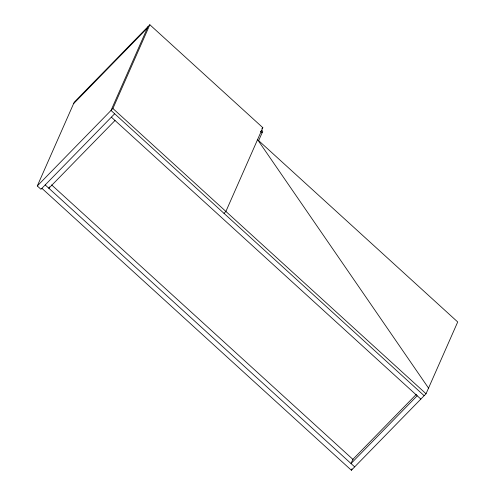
<?xml version="1.0" encoding="UTF-8"?>
<svg xmlns="http://www.w3.org/2000/svg" width="495" height="495" viewBox="0 0 495 495"><rect width="100%" height="100%" fill="white"/><g stroke="black" fill="none" stroke-linecap="round" stroke-linejoin="round"><path stroke-width="0.74" d="M114.667 113.77L40.943 189.288L37.292 185.959L74.231 102.211L149.843 24.75L262.833 127.679L225.899 211.433L224.006 213.37M49.469 186.863L48.85 188.261L115.013 120.483M147.956 26.687L111.016 110.441L424.153 395.697M37.292 185.959L112.909 108.504L149.843 24.75M258.712 140.481L262.771 131.28L261.632 130.241M41.889 188.323L351.376 470.25L351.988 468.852M351.376 470.25L426.04 393.76L457.708 321.967L257.561 139.639L428.534 388.105M73.588 103.672L147.306 28.153M261.892 128.65L262.833 127.679M416.351 394.323L352.873 459.348L351.029 463.53L417.192 395.759M260.413 131.187L262.127 132.747M112.909 108.504L426.04 393.76M111.363 117.154L420.843 399.088M51.616 184.907L353.102 459.552M45.2 184.932L354.68 466.859"/></g></svg>
